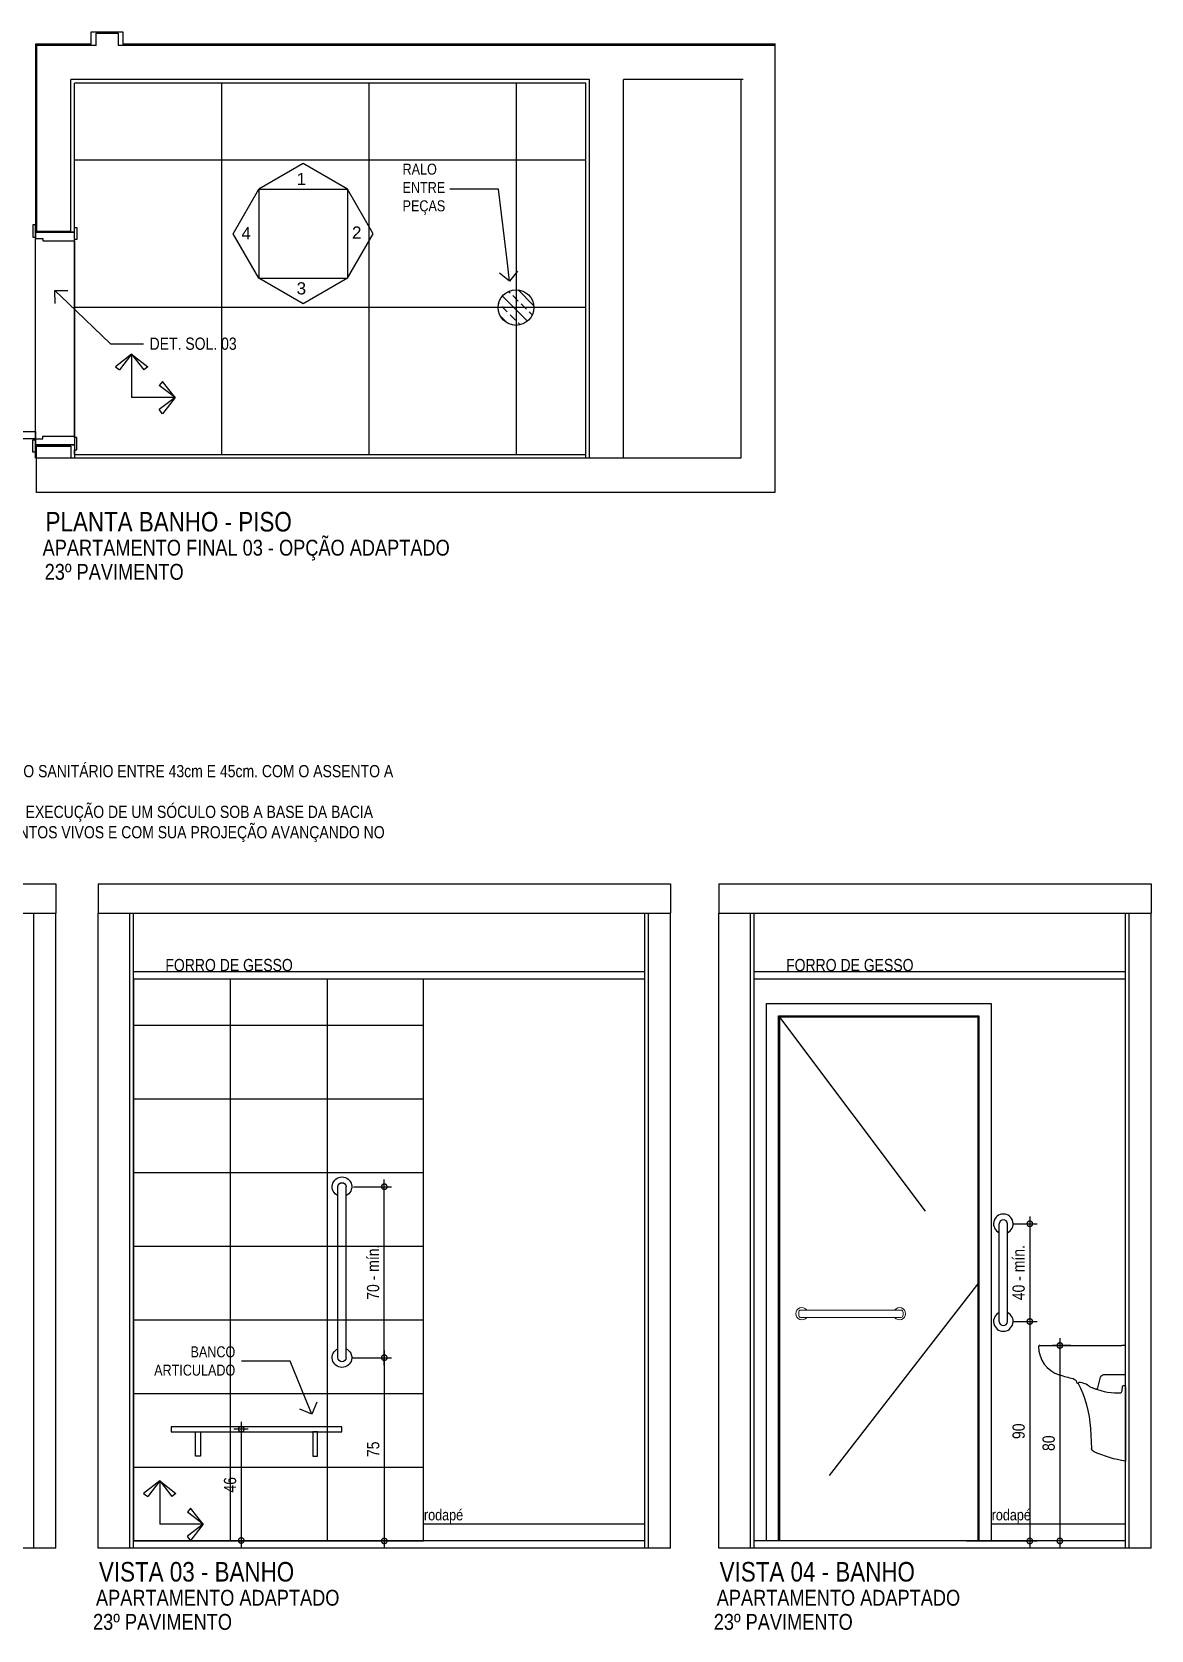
# Model space of a CAD drawing. Header units: metres. Extents: x 3 to 168, y -142 to 28.
# Drawn here: x 78.77 to 83.35, y -25.16 to -18.62 of the extents above; entities that cross this region are included whole.
import ezdxf
from ezdxf import colors
from ezdxf.entities.mleader import LeaderData, LeaderLine
from ezdxf.math import Vec2, Vec3

# ---------------------------------------------------------------- set-up
doc = ezdxf.new("R2010")
doc.units = ezdxf.units.M
doc.linetypes.add('DASHEDX2', pattern=[1.5, 1, -0.5])
for name, color, linetype in [('ARQ-ALV', 4, 'Continuous'), ('ARQ-ALV ACAB', 4, 'Continuous'), ('ARQ-ALV OSSO', 5, 'Continuous'), ('ARQ-AUX1', 1, 'Continuous'), ('ARQ-AUX2', 2, 'Continuous'), ('ARQ-CAX', 1, 'Continuous'), ('ARQ-CAX @ 1', 1, 'Continuous'), ('ARQ-CERÂMICA', 7, 'Continuous'), ('ARQ-DIM', 2, 'Continuous'), ('ARQ-HID', 2, 'Continuous'), ('ARQ-PRJ', 7, 'DASHEDX2'), ('ARQ-SIM', 1, 'Continuous'), ('ARQ-TXT', 2, 'Continuous')]:
    doc.layers.add(name, color=color, linetype=linetype)
doc.layers.add('ARQ-POR', color=1, linetype='Continuous', lineweight=20)
doc.styles.add('Adesa', font='ARIALN.TTF')
doc.styles.add('Arial', font='arial.ttf')
doc.dimstyles.new('ADESA 1-0025', dxfattribs={"dimtxt": 0.05, "dimasz": 0.045, "dimexe": 0.03, "dimexo": 0.04, "dimgap": 0.02, "dimtad": 1, "dimtoh": 1, "dimdec": 0, "dimlfac": 100, "dimzin": 4, "dimtxsty": 'Adesa', "dimblk": 'DOTSMALL', "dimcen": 1, "dimdle": 0.03, "dimclrd": 1, "dimclre": 1, "dimclrt": 256, "dimazin": 1, "dimtm": 1e-09, "dimtfac": 1, "dimtdec": 0, "dimtix": 1, "dimtmove": 2, "dimatfit": 0, "dimldrblk": 'DOTSMALL', "dimfxl": 0.8, "dimtvp": 2, "dimtolj": 1, "dimtzin": 0, "dimarcsym": 0})

# ---------------------------------------------------------------- blocks, each defined once
blk = doc.blocks.new('*U587')
for points in [[(-0.045, 0.02), (0.005, 0.02), (0.005, 0.01), (-0.045, 0.01)], [(0.865, 0.02), (0.815, 0.02), (0.815, 0.01), (0.865, 0.01)], [(-0.055, -0.16), (-0.005, -0.16), (-0.005, -0.15), (-0.055, -0.15)], [(0, -0.15), (0, -0.97), (0.03, -0.97), (0.03, -0.15)], [(0.875, -0.16), (0.825, -0.16), (0.825, -0.15), (0.875, -0.15)]]:
    blk.add_lwpolyline(points, close=True)
for points in [[(-0.04, -0.15), (0, -0.15), (0, -0.12), (0.01, -0.12), (0.01, 0.01), (-0.025, 0.01), (-0.025, -0.15)], [(0.86, -0.15), (0.82, -0.15), (0.82, -0.12), (0.81, -0.12), (0.81, 0.01), (0.845, 0.01), (0.845, -0.15)]]:
    blk.add_lwpolyline(points)
at = {"layer": 'ARQ-PRJ'}
blk.add_arc((0.0237, -0.1737), 0.7967, 268.29865, 1.70135, dxfattribs=at)
blk = doc.blocks.new('Seta para pag.piso')
for p, q in [((0, 0.1126), (-0.0418, 0.0796)), ((0, 0.1126), (-0.0312, 0.0715)), ((0, 0.1126), (0, 0)), ((0, 0.1126), (0.0418, 0.0795)), ((0, 0.1126), (0.0312, 0.0715)), ((-0.1126, 0), (-0.0795, 0.0418)), ((-0.0795, 0.0418), (-0.0715, 0.0312)), ((-0.0418, 0.0796), (-0.0312, 0.0715)), ((0.0418, 0.0795), (0.0312, 0.0715)), ((-0.1126, 0), (-0.0715, 0.0312)), ((-0.1126, 0), (0, 0)), ((-0.1126, 0), (-0.0796, -0.0418)), ((-0.1126, 0), (-0.0715, -0.0312)), ((-0.0796, -0.0418), (-0.0715, -0.0312))]:
    blk.add_line(p, q)
blk = doc.blocks.new('VISTA')
at = {"layer": 'ARQ-SIM'}
blk.add_lwpolyline([(-0.00525, -0.00909), (-0.00525, 0.00909), (0, 0)], close=True, dxfattribs=at)
at = {"layer": 'ARQ-SIM', "color": 5, "style": 'Adesa'}
blk.add_attdef('4', (-0.0019, -0.00135), '', height=0.0025, rotation=90, dxfattribs=at)
blk = doc.blocks.new('_Open90')
at = {"color": 0, "linetype": 'ByBlock', "lineweight": -2}
for p, q in [((0, 0), (-1, 0)), ((-0.5, 0.5), (0, 0)), ((0, 0), (-0.5, -0.5))]:
    blk.add_line(p, q, dxfattribs=at)
blk = doc.blocks.new('_DotSmall')
at = {"color": 0, "linetype": 'ByBlock', "const_width": 0.5}
blk.add_lwpolyline([(-0.0625, 0, 1), (0.0625, 0, 1)], format="xyb", close=True, dxfattribs=at)
blk = doc.blocks.new('*D632')
at = {"layer": 'ARQ-DIM', "color": 1, "lineweight": -2, "transparency": 16777216}
for p, q in [((80.0828, -23.3449), (80.2385, -23.3449)), ((80.2085, -24.0749), (80.2085, -23.3149)), ((80.0828, -24.0449), (80.2385, -24.0449))]:
    blk.add_line(p, q, dxfattribs=at)
at = {"layer": 'Defpoints', "color": 0, "transparency": 16777216}
for p in [(80.0428, -23.3449), (80.2085, -23.3449), (80.0428, -24.0449)]:
    blk.add_point(p, dxfattribs=at)
at = {"layer": 'ARQ-DIM', "color": 1, "lineweight": -2, "transparency": 16777216, "xscale": 0.045, "yscale": 0.045, "zscale": 0.045}
for p, rotation in [((80.2085, -23.3449), 90), ((80.2085, -24.0449), 270)]:
    blk.add_blockref('_DotSmall', p, dxfattribs=dict(at, rotation=rotation))
at = {"layer": 'ARQ-DIM', "transparency": 16777216, "insert": (80.1629, -23.6949), "char_height": 0.05, "attachment_point": 5, "rotation": 90, "style": 'Adesa'}
blk.add_mtext('\\A1;70 - mín.', dxfattribs=at)
blk = doc.blocks.new('barra2')
for p, q in [((-0.03, 0.0165), (0.67, 0.0165)), ((-0.03, -0.0165), (0.67, -0.0165))]:
    blk.add_line(p, q)
for centre, radius, start, end in [((-0.03, 0), 0.04, 24.36198, 335.63802), ((-0.03, 0), 0.0165, 90, 270), ((0.67, 0), 0.04, 204.36198, 155.63802), ((0.67, 0), 0.0165, 270, 90)]:
    blk.add_arc(centre, radius, start, end)
blk = doc.blocks.new('*D633')
at = {"layer": 'ARQ-DIM', "color": 1, "lineweight": -2, "transparency": 16777216}
for p, q in [((80.079, -24.0449), (80.2385, -24.0449)), ((80.2085, -24.0149), (80.2085, -24.8249)), ((80.079, -24.7949), (80.2385, -24.7949))]:
    blk.add_line(p, q, dxfattribs=at)
at = {"layer": 'Defpoints', "color": 0, "transparency": 16777216}
for p in [(80.039, -24.0449), (80.039, -24.7949), (80.2085, -24.7949)]:
    blk.add_point(p, dxfattribs=at)
at = {"layer": 'ARQ-DIM', "color": 1, "lineweight": -2, "transparency": 16777216, "xscale": 0.045, "yscale": 0.045, "zscale": 0.045}
for p, rotation in [((80.2085, -24.0449), 90), ((80.2085, -24.7949), 270)]:
    blk.add_blockref('_DotSmall', p, dxfattribs=dict(at, rotation=rotation))
at = {"layer": 'ARQ-DIM', "transparency": 16777216, "insert": (80.1631, -24.4199), "char_height": 0.05, "attachment_point": 5, "rotation": 90, "style": 'Adesa'}
blk.add_mtext('\\A1;75', dxfattribs=at)
blk = doc.blocks.new('*D634')
at = {"layer": 'ARQ-DIM', "color": 1, "lineweight": -2, "transparency": 16777216}
for p, q in [((79.6227, -24.3077), (79.6227, -24.8231)), ((79.6516, -24.3377), (79.5927, -24.3377)), ((79.5778, -24.7931), (79.6527, -24.7931))]:
    blk.add_line(p, q, dxfattribs=at)
at = {"layer": 'Defpoints', "color": 0, "transparency": 16777216}
for p in [(79.6916, -24.3377), (79.5378, -24.7931), (79.6227, -24.7931)]:
    blk.add_point(p, dxfattribs=at)
at = {"layer": 'ARQ-DIM', "color": 1, "lineweight": -2, "transparency": 16777216, "xscale": 0.045, "yscale": 0.045, "zscale": 0.045}
for p, rotation in [((79.6227, -24.3377), 90), ((79.6227, -24.7931), 270)]:
    blk.add_blockref('_DotSmall', p, dxfattribs=dict(at, rotation=rotation))
at = {"layer": 'ARQ-DIM', "transparency": 16777216, "insert": (79.5772, -24.5654), "char_height": 0.05, "attachment_point": 5, "rotation": 90, "style": 'Adesa'}
blk.add_mtext('\\A1;46', dxfattribs=at)
blk = doc.blocks.new('*U490')
for points in [[(0, 0), (0, 2.2), (-0.92, 2.2), (-0.92, 0)], [(-0.05, 0), (-0.05, 2.15), (-0.87, 2.15), (-0.87, 0)], [(-0.055, 0), (-0.055, 2.145), (-0.865, 2.145), (-0.865, 0)]]:
    blk.add_lwpolyline(points)
at = {"layer": 'ARQ-PRJ'}
blk.add_lwpolyline([(-0.05, 2.15), (-0.87, 1.0575), (-0.05, 0)], dxfattribs=at)
blk = doc.blocks.new('A$C5FB24879')
for p, q in [((0, 0.2579), (0, 0.4299)), ((0, 0.4299), (0.0144, 0.4299)), ((0, 0.2579), (0, -0.0437)), ((0.1435, 0.0907), (0.1391, 0.0084))]:
    blk.add_line(p, q)
blk.add_lwpolyline([(0.351, 0.4299, -0.439815), (0.3554, 0.426, -0.331931), (0.2709, 0.3099, -0.01466), (0.2144, 0.2942, 0.272731), (0.1998, 0.28, -0.743106), (0.1903, 0.2787, 0.372784), (0.1868, 0.2804, -0.001465), (0.1839, 0.2795, -0.012311), (0.1601, 0.2734, -0.169504), (0.1191, 0.2529, -0.348371), (0.1136, 0.257), (0.1022, 0.2997, 0.339603), (0.0877, 0.3108), (0, 0.3108)], format="xyb")
blk.add_lwpolyline([(0.3515, 0.4299), (0.0145, 0.4299)])
at = {"ltscale": 0.041515}
blk.add_lwpolyline([(0.1413, 0.2594, -0.10405), (0.0305, 0.236), (0.0222, 0.236, -0.385314), (0.0132, 0.2441), (0.0114, 0.2624, 0.385314), (0.0074, 0.266), (0.003, 0.266, 0.414214), (0, 0.263)], format="xyb", dxfattribs=at)
for centre, radius, start, end in [((0.5931, 0.0669), 0.4502, 152.11423, 176.97564), ((0.1241, 0.0092), 0.015, 285.44377, 356.97588), ((-0.0786, 0.4503), 0.5003, 279.03956, 294.36913)]:
    blk.add_arc(centre, radius, start, end)
blk = doc.blocks.new('*D635')
at = {"layer": 'ARQ-DIM', "color": 1, "lineweight": -2, "transparency": 16777216}
for p, q in [((83.0204, -23.9949), (82.9449, -23.9949)), ((82.9749, -23.9649), (82.9749, -24.8249)), ((83.0204, -24.7949), (82.9449, -24.7949))]:
    blk.add_line(p, q, dxfattribs=at)
at = {"layer": 'Defpoints', "color": 0, "transparency": 16777216}
for p in [(83.0604, -23.9949), (82.9749, -24.7949), (83.0604, -24.7949)]:
    blk.add_point(p, dxfattribs=at)
at = {"layer": 'ARQ-DIM', "color": 1, "lineweight": -2, "transparency": 16777216, "xscale": 0.045, "yscale": 0.045, "zscale": 0.045}
for p, rotation in [((82.9749, -23.9949), 90), ((82.9749, -24.7949), 270)]:
    blk.add_blockref('_DotSmall', p, dxfattribs=dict(at, rotation=rotation))
at = {"layer": 'ARQ-DIM', "transparency": 16777216, "insert": (82.9294, -24.3949), "char_height": 0.05, "attachment_point": 5, "rotation": 90, "style": 'Adesa'}
blk.add_mtext('\\A1;80', dxfattribs=at)
blk = doc.blocks.new('*U275')
for p, q in [((-0.03, 0.0165), (0.37, 0.0165)), ((-0.03, -0.0165), (0.37, -0.0165))]:
    blk.add_line(p, q)
for centre, radius, start, end in [((-0.03, 0), 0.04, 24.36198, 335.63802), ((-0.03, 0), 0.0165, 90, 270), ((0.37, 0), 0.04, 204.36198, 155.63802), ((0.37, 0), 0.0165, 270, 90)]:
    blk.add_arc(centre, radius, start, end)
blk = doc.blocks.new('*D636')
at = {"layer": 'ARQ-DIM', "color": 1, "lineweight": -2, "transparency": 16777216}
for p, q in [((82.8519, -23.8667), (82.8519, -24.8252)), ((82.7835, -23.8967), (82.8819, -23.8967)), ((82.5922, -24.7952), (82.8819, -24.7952))]:
    blk.add_line(p, q, dxfattribs=at)
at = {"layer": 'Defpoints', "color": 0, "transparency": 16777216}
for p in [(82.7435, -23.8967, -0.0002), (82.5522, -24.7952, -0.0001), (82.8519, -24.7952)]:
    blk.add_point(p, dxfattribs=at)
at = {"layer": 'ARQ-DIM', "color": 1, "lineweight": -2, "transparency": 16777216, "xscale": 0.045, "yscale": 0.045, "zscale": 0.045}
for p, rotation in [((82.8519, -23.8967), 90), ((82.8519, -24.7952), 270)]:
    blk.add_blockref('_DotSmall', p, dxfattribs=dict(at, rotation=rotation))
at = {"layer": 'ARQ-DIM', "transparency": 16777216, "insert": (82.8063, -24.3459), "char_height": 0.05, "attachment_point": 5, "rotation": 90, "style": 'Adesa'}
blk.add_mtext('\\A1;90', dxfattribs=at)
blk = doc.blocks.new('*D637')
at = {"layer": 'ARQ-DIM', "color": 1, "lineweight": -2, "transparency": 16777216}
for p, q in [((82.8519, -23.4667), (82.8519, -23.9267)), ((82.7835, -23.4967), (82.8819, -23.4967)), ((82.787, -23.8967), (82.8819, -23.8967))]:
    blk.add_line(p, q, dxfattribs=at)
at = {"layer": 'Defpoints', "color": 0, "transparency": 16777216}
for p in [(82.7435, -23.4967, -0.0002), (82.747, -23.8967, -0.0001), (82.8519, -23.8967)]:
    blk.add_point(p, dxfattribs=at)
at = {"layer": 'ARQ-DIM', "color": 1, "lineweight": -2, "transparency": 16777216, "xscale": 0.045, "yscale": 0.045, "zscale": 0.045}
for p, rotation in [((82.8519, -23.4967), 90), ((82.8519, -23.8967), 270)]:
    blk.add_blockref('_DotSmall', p, dxfattribs=dict(at, rotation=rotation))
at = {"layer": 'ARQ-DIM', "transparency": 16777216, "insert": (82.8063, -23.6967), "char_height": 0.05, "attachment_point": 5, "rotation": 90, "style": 'Adesa'}
blk.add_mtext('\\A1;40 - mín.', dxfattribs=at)
blk = doc.blocks.new('PL RALO')
at = {"layer": 'ARQ-AUX2'}
h = blk.add_hatch(dxfattribs=at)
h.set_pattern_fill('BRASS', color=8, scale=0.01, angle=315)
h.set_pattern_definition([(315, (-278.116365, 1040.018154), (0.0449012806, 0.0449012806), []), (315, (-278.093914, 1040.040605), (0.0449012806, 0.0449012806), [0.03175, -0.015875])])
edge = h.paths.add_edge_path()
edge.add_arc((0, 0), 0.0729, 270, 630)
blk.add_circle((0, 0), 0.0729, dxfattribs=at)
blk = doc.blocks.new('AREAS MOLHADAS')
at = {"layer": 'ARQ-CERÂMICA'}
h = blk.add_hatch(dxfattribs=at)
h.set_pattern_fill('NET', color=256, scale=0.19)
h.set_pattern_definition([(0, (78.93964, -20.3479), (0, 0.60325), []), (90, (78.93964, -20.3479), (-0.60325, 4e-17), [])])
h.paths.add_polyline_path([(81.0333, -18.828), (78.9396, -18.828), (78.9396, -19.4179), (78.9496, -19.4179), (78.9496, -19.4679), (78.9396, -19.4679), (78.9396, -19.4729), (78.9396, -20.2779), (78.9496, -20.2779), (78.9496, -20.3279), (78.9396, -20.3279), (78.9396, -20.3479), (81.0333, -20.3479)])
h = blk.add_hatch(dxfattribs=at)
h.set_pattern_fill('LINE', color=256, scale=0.095)
h.set_pattern_definition([(0, (79.18153, -24.79486), (0, 0.301625), [])])
h.paths.add_polyline_path([(79.1815, -24.7949), (80.3686, -24.7949), (80.3686, -22.4949), (79.1815, -22.4949)])
h = blk.add_hatch(dxfattribs=at)
h.set_pattern_fill('LINE', color=256, scale=0.125, angle=90)
h.set_pattern_definition([(90, (79.18153, -24.79486), (-0.396875, 2e-17), [])])
h.paths.add_polyline_path([(79.1815, -24.7949), (80.3686, -24.7949), (80.3686, -22.4949), (79.1815, -22.4949)])
at = {"layer": 'ARQ-ALV'}
for p, q in [((79.0084, -18.668, 0), (78.7796, -18.668, 0)), ((81.8083, -18.668, 0), (79.1384, -18.668, 0)), ((81.0333, -18.828), (78.9396, -18.828, 0))]:
    blk.add_line(p, q, dxfattribs=at)
at = {"layer": 'ARQ-ALV', "elevation": 0}
blk.add_lwpolyline([(81.0333, -20.3629), (81.0333, -18.828)], dxfattribs=at)
at = {"layer": 'ARQ-ALV ACAB'}
for p, q in [((79.1815, -24.8249, 0), (79.1815, -22.2249, 0)), ((81.2752, -24.8249), (81.2752, -22.2249)), ((81.7234, -24.8249, 0), (81.7234, -22.2249, 0)), ((83.2434, -24.8249, 0), (83.2434, -22.2249, 0)), ((81.2752, -24.7949), (79.1815, -24.7949, 0)), ((83.2434, -24.7949, 0), (81.7234, -24.7949, 0))]:
    blk.add_line(p, q, dxfattribs=at)
at = {"layer": 'ARQ-ALV ACAB', "elevation": 0}
for points in [[(79.0084, -18.668), (79.0084, -18.618), (79.1384, -18.618), (79.1384, -18.668)], [(78.7796, -18.668), (78.7796, -19.4379), (78.9396, -19.4379), (78.9396, -18.828)]]:
    blk.add_lwpolyline(points, dxfattribs=at)
at = {"layer": 'ARQ-ALV ACAB'}
for points in [[(78.7796, -20.3629), (78.7796, -20.3079), (78.9396, -20.3079), (78.9396, -20.3629)], [(78.9396, -20.3479), (81.0333, -20.3479)]]:
    blk.add_lwpolyline(points, dxfattribs=at)
at = {"layer": 'ARQ-ALV OSSO'}
for p, q in [((81.0483, -18.813), (78.9246, -18.813, 0)), ((81.6783, -18.813), (81.1883, -18.813)), ((78.7732, -24.8249, 0), (78.7732, -22.2249, 0)), ((78.8632, -24.8249, 0), (78.8632, -22.2249, 0)), ((79.0366, -24.8249, 0), (79.0366, -22.2249, 0)), ((79.1665, -24.8249, 0), (79.1665, -22.2249, 0)), ((81.2902, -24.8249), (81.2902, -22.2249)), ((81.3802, -24.8249), (81.3802, -22.2249)), ((81.5785, -24.8249, 0), (81.5785, -22.2249, 0)), ((81.7084, -24.8249, 0), (81.7084, -22.2249, 0)), ((83.2584, -24.8249, 0), (83.2584, -22.2249, 0)), ((83.3484, -24.8249, 0), (83.3484, -22.2249, 0)), ((78.8632, -24.8249, 0), (77.0933, -24.8249, 0)), ((81.3802, -24.8249), (79.0366, -24.8249, 0)), ((83.3484, -24.8249, 0), (81.5785, -24.8249, 0))]:
    blk.add_line(p, q, dxfattribs=at)
at = {"layer": 'ARQ-ALV OSSO', "elevation": 0}
for points in [[(79.0284, -18.673), (79.0284, -18.623), (79.1184, -18.623), (79.1184, -18.673)], [(79.0284, -18.673), (78.7846, -18.673), (78.7846, -19.4329), (78.9246, -19.4329), (78.9246, -18.813)], [(81.8083, -18.673), (79.1184, -18.673)], [(81.0483, -20.3629), (81.0483, -18.813)], [(81.1883, -20.3629), (81.1883, -18.813)]]:
    blk.add_lwpolyline(points, dxfattribs=at)
at = {"layer": 'ARQ-ALV OSSO'}
for points in [[(81.8083, -18.6651), (81.8083, -20.5029), (78.7846, -20.5029)], [(81.6683, -18.813), (81.6683, -20.3629), (78.7846, -20.3629)], [(78.7846, -20.5029), (78.7846, -20.3129), (78.9246, -20.3129), (78.9246, -20.3629)]]:
    blk.add_lwpolyline(points, dxfattribs=at)
at = {"layer": 'ARQ-AUX1'}
for p, q in [((81.2752, -22.4649), (79.1815, -22.4649, 0)), ((81.2752, -22.4949), (79.1815, -22.4949, 0)), ((83.2434, -22.4649, 0), (81.7234, -22.4649, 0)), ((83.2434, -22.4949, 0), (81.7234, -22.4949, 0))]:
    blk.add_line(p, q, dxfattribs=at)
at = {"layer": 'ARQ-AUX1', "elevation": 0}
for points in [[(78.7796, -20.2829), (78.7796, -19.4629)], [(78.9396, -19.4729), (78.9396, -20.2729)]]:
    blk.add_lwpolyline(points, dxfattribs=at)
at = {"layer": 'ARQ-AUX2'}
for p, q in [((77.0933, -22.1049, 0), (78.8632, -22.1049, 0)), ((79.0366, -22.1049, 0), (81.3802, -22.1049)), ((81.5785, -22.1049, 0), (83.3484, -22.1049, 0)), ((77.0933, -22.2249, 0), (78.8632, -22.2249, 0)), ((79.0366, -22.2249, 0), (81.3802, -22.2249)), ((81.5785, -22.2249, 0), (83.3484, -22.2249, 0))]:
    blk.add_line(p, q, dxfattribs=at)
at = {"layer": 'ARQ-AUX2', "elevation": 0}
for points in [[(78.8632, -22.1049), (78.8632, -22.2249)], [(79.0366, -22.1049), (79.0366, -22.2249)], [(81.5785, -22.1049), (81.5785, -22.2249)], [(83.3484, -22.1049), (83.3484, -22.2249)]]:
    blk.add_lwpolyline(points, dxfattribs=at)
at = {"layer": 'ARQ-AUX2'}
blk.add_lwpolyline([(81.3802, -22.1049), (81.3802, -22.2249)], dxfattribs=at)
at = {"layer": 'ARQ-CERÂMICA'}
for p, q in [((80.3686, -24.7249, 0), (81.2752, -24.7249, 0)), ((82.6934, -24.7249, 0), (83.2434, -24.7249, 0))]:
    blk.add_line(p, q, dxfattribs=at)
at = {"layer": 'ARQ-CERÂMICA', "elevation": 0}
blk.add_lwpolyline([(79.1815, -24.7949), (80.3686, -24.7949), (80.3686, -22.4949), (79.1815, -22.4949)], close=True, dxfattribs=at)
at = {"layer": 'ARQ-HID', "elevation": 0}
for points in [[(80.0353, -24.3277), (79.3353, -24.3277), (79.3353, -24.3477), (80.0353, -24.3477)], [(79.4353, -24.3477), (79.4553, -24.3477), (79.4553, -24.4477), (79.4353, -24.4477)], [(79.9353, -24.3477), (79.9153, -24.3477), (79.9153, -24.4477), (79.9353, -24.4477)]]:
    blk.add_lwpolyline(points, close=True, dxfattribs=at)
at = {"layer": 'ARQ-POR'}
for p, q in [((81.9057, -23.8599, 0), (81.9057, -23.8699, 0)), ((82.3234, -23.8499, 0), (81.9134, -23.8499, 0)), ((82.3334, -23.8699, 0), (82.3334, -23.8599, 0)), ((81.9134, -23.8799, 0), (82.3234, -23.8799, 0))]:
    blk.add_line(p, q, dxfattribs=at)
for centre, radius, start, end in [((81.9184, -23.8648, 0), 0.025, 36.87944, 323.08918), ((81.9138, -23.8581, 0), 0.00827, 92.59013, 192.12889), ((81.9138, -23.8716, 0), 0.00827, 167.87111, 267.40987), ((82.3184, -23.8648, 0), 0.025, 216.91082, 143.12056), ((82.3234, -23.8599, 0), 0.01, 0, 90), ((82.3234, -23.8699, 0), 0.01, 270, 360)]:
    blk.add_arc(centre, radius, start, end, dxfattribs=at)
at = {"layer": 'ARQ-CAX', "xscale": -1}
blk.add_blockref('*U490', (81.7734, -24.7949, 0), dxfattribs=at)
at = {"layer": 'ARQ-CAX @ 1', "xscale": -1, "rotation": 270}
blk.add_blockref('*U587', (78.9296, -20.2829, 0), dxfattribs=at)
at = {"layer": 'ARQ-CERÂMICA'}
blk.add_blockref('PL RALO', (80.7478, -19.7461), dxfattribs=at)
at = {"layer": 'ARQ-CERÂMICA', "xscale": 1.58230973583663, "yscale": 1.58230973583663, "zscale": 1.58230973583663, "rotation": 270}
for p in [(79.174, -20.1147), (79.2893, -24.7266)]:
    blk.add_blockref('Seta para pag.piso', p, dxfattribs=at)
at = {"layer": 'ARQ-HID', "xscale": -1, "rotation": 270}
blk.add_blockref('barra2', (80.0353, -24.0149, 0), dxfattribs=at)
at = {"layer": 'ARQ-HID', "rotation": 90.00000000000001}
blk.add_blockref('*U275', (82.7435, -23.8667, -0.0001), dxfattribs=at)
at = {"layer": 'ARQ-HID', "xscale": -1}
blk.add_blockref('A$C5FB24879', (83.2434, -24.4248, 0), dxfattribs=at)
at = {"layer": 'ARQ-SIM', "ltscale": 0.03}
ref = blk.add_blockref('VISTA', (79.8766, -19.1568, 0), dxfattribs=dict(at, xscale=-20.00000000011565, yscale=20.00000000011565, zscale=20.00000000011565, rotation=270))
ref.add_attrib('4', '1', (79.8496, -19.2448, 0), dxfattribs={"color": 3, "height": 0.05, "style": 'Arial'})
ref = blk.add_blockref('VISTA', (79.5897, -19.4437, 0), dxfattribs=dict(at, xscale=20.00000000011565, yscale=20.00000000011565, zscale=20.00000000011565, rotation=180))
ref.add_attrib('4', '4', (79.6237, -19.4666, 0), dxfattribs={"color": 3, "height": 0.05, "style": 'Arial'})
ref = blk.add_blockref('VISTA', (80.1634, -19.4437, 0), dxfattribs=dict(at, xscale=-20.00000000011565, yscale=20.00000000011565, zscale=20.00000000011565, rotation=180))
ref.add_attrib('4', '2', (80.0762, -19.4643, 0), dxfattribs={"color": 3, "height": 0.05, "style": 'Arial'})
ref = blk.add_blockref('VISTA', (79.8766, -19.7305, 0), dxfattribs=dict(at, xscale=20.00000000011565, yscale=20.00000000011565, zscale=20.00000000011565, rotation=270))
ref.add_attrib('4', '3', (79.8496, -19.6926, 0), dxfattribs={"color": 3, "height": 0.05, "style": 'Arial'})
at = {"layer": 'ARQ-TXT', "ltscale": 0.5, "style": 'Adesa'}
for s, p in [('PLANTA BANHO - PISO', (78.8215, -20.6628, -108.9697)), ('VISTA 03 - BANHO', (79.04, -24.9612, 0)), ('VISTA 04 - BANHO', (81.5819, -24.9612, 0))]:
    blk.add_text(s, height=0.08, dxfattribs=at).set_placement(p)
at = {"layer": 'ARQ-TXT', "style": 'Adesa'}
for s, height, p in [('APARTAMENTO FINAL 03 - OPÇÃO ADAPTADO', 0.065, (78.8094, -20.7616)), ('23º PAVIMENTO', 0.065, (78.8178, -20.8604, 108.9697)), ('FORRO DE GESSO', 0.05, (79.312, -22.4626, 108.9697)), ('FORRO DE GESSO', 0.05, (81.8539, -22.4626, 108.9697)), ('rodapé', 0.045, (80.3709, -24.7108, 108.9697)), ('rodapé', 0.045, (82.6957, -24.7108, 108.9697)), ('APARTAMENTO ADAPTADO ', 0.065, (79.0279, -25.06, 108.9697)), ('APARTAMENTO ADAPTADO ', 0.065, (81.5698, -25.06, 108.9697)), ('23º PAVIMENTO', 0.065, (79.0158, -25.1588, 217.9394)), ('23º PAVIMENTO', 0.065, (81.5577, -25.1588, 217.9394))]:
    blk.add_text(s, height=height, dxfattribs=at).set_placement(p)
at = {"layer": 'ARQ-DIM'}
for base, p1, p2, picture, middle in [((80.2085, -23.3449, 0), (80.0428, -24.0449, 0), (80.0428, -23.3449, 0), '*D632', (80.1629, -23.6949, 0)), ((82.8519, -23.8967, 0.0001), (82.7435, -23.4967, -0.0001), (82.747, -23.8967, 0), '*D637', (82.8063, -23.6967, 0.0001))]:
    dim = blk.add_linear_dim(base=base, p1=p1, p2=p2, angle=90, text='<> - mín.', dimstyle='ADESA 1-0025', dxfattribs=at)
    dim.commit()
    dim.dimension.update_dxf_attribs({"geometry": picture, "text_midpoint": middle})
for base, p1, p2, picture, middle in [((82.8519, -24.7952, 0.0001), (82.7435, -23.8967, -0.0001), (82.5522, -24.7952, 0), '*D636', (82.8063, -24.3459, 0.0001)), ((82.9749, -24.7949, 0), (83.0604, -23.9949, 0), (83.0604, -24.7949, 0), '*D635', (82.9294, -24.3949, 0)), ((80.2085, -24.7949, 0), (80.039, -24.0449, 0), (80.039, -24.7949, 0), '*D633', (80.1631, -24.4199, 0))]:
    dim = blk.add_linear_dim(base=base, p1=p1, p2=p2, angle=90, dimstyle='ADESA 1-0025', dxfattribs=at)
    dim.commit()
    dim.dimension.update_dxf_attribs({"geometry": picture, "text_midpoint": middle})
dim = blk.add_linear_dim(base=(79.6227, -24.7931, 0), p1=(79.6916, -24.3377, 0), p2=(79.5378, -24.7931, 0), angle=90, dimstyle='ADESA 1-0025', override={"dimtxsty": 'Adesa'}, dxfattribs=at)
dim.commit()
dim.dimension.update_dxf_attribs({"geometry": '*D634', "text_midpoint": (79.5772, -24.5654, 0)})
at = {"layer": 'ARQ-SIM'}
ml = blk.add_multileader_mtext('Standard', dxfattribs=at)
ml.set_content('RALO ENTRE PEÇAS', color=2, style='Adesa')
ml.set_leader_properties(color=256)
ml.set_arrow_properties(name='OPEN90')
ml.build(insert=Vec2(0, 0))
ml.multileader.update_dxf_attribs({"text_left_attachment_type": 2, "text_right_attachment_type": 2, "dogleg_length": 0.2, "arrow_head_size": 0.075})
ctx = ml.context
ctx.base_point, ctx.char_height, ctx.arrow_head_size, ctx.landing_gap_size, ctx.plane_origin = Vec3(80.2584, -19.2618), 0.045, 0.075, 0.025, Vec3(80.849, -19.8298)
ctx.left_attachment, ctx.right_attachment = 2, 2
notes = []
notes.append((ctx, [(1, (1, 1, 0), (80.6765, -19.2618), (-1, 0), 0.2, [(0, [(80.7215, -19.6385)], 0, [])])]))
ctx.mtext.insert, ctx.mtext.width, ctx.mtext.flow_direction = Vec3(80.2834, -19.1571), 0.142536, 5
ml = blk.add_multileader_mtext('Standard', dxfattribs=at)
ml.set_content('DET. SOL. 03', color=2, style='Adesa')
ml.set_leader_properties(color=256)
ml.set_arrow_properties(name='OPEN90')
ml.build(insert=Vec2(0, 0))
ml.multileader.update_dxf_attribs({"text_left_attachment_type": 2, "text_right_attachment_type": 2, "dogleg_length": 0.2, "arrow_head_size": 0.075})
ctx = ml.context
ctx.base_point, ctx.char_height, ctx.arrow_head_size, ctx.landing_gap_size, ctx.plane_origin = Vec3(79.2225, -19.8949), 0.05, 0.075, 0.025, Vec3(78.7893, -20.1949)
ctx.left_attachment, ctx.right_attachment = 2, 2
notes.append((ctx, [(0, (1, 1, 0), (79.0868, -19.8949), (1, 0), 0.1358, [(0, [(78.8595, -19.6768)], 0, [])])]))
ctx.mtext.insert, ctx.mtext.flow_direction = Vec3(79.2475, -19.869), 5
ml = blk.add_multileader_mtext('Standard', dxfattribs=at)
ml.set_content('CONFORME NBR 9050, ALTURA DO VASO SANITÁRIO ENTRE 43cm E 45cm. COM O ASSENTO A ALTURA NO MÁXIMO 46cm.\\PESSA ALTURA PODE SER OBTIDA PELA EXECUÇÃO DE UM SÓCULO SOB A BASE DA BACIA COM CAIXA ACOPLADA, ISENTO DE CANTOS VIVOS E COM SUA PROJEÇÃO AVANÇANDO NO MÁXIMO 5cm.', color=2, style='Adesa')
ml.set_leader_properties(color=256)
ml.set_arrow_properties(name='OPEN90')
ml.build(insert=Vec2(0, 0))
ml.multileader.update_dxf_attribs({"text_left_attachment_type": 2, "text_right_attachment_type": 2, "dogleg_length": 0.2, "arrow_head_size": 0.075})
ctx = ml.context
ctx.base_point, ctx.char_height, ctx.arrow_head_size, ctx.landing_gap_size, ctx.plane_origin = Vec3(77.6011, -21.8425, 0.0001), 0.05, 0.075, 0.025, Vec3(77.2271, -22.2108, 0.0001)
ctx.left_attachment, ctx.right_attachment = 2, 2
notes.append((ctx, [(0, (1, 1, 0), (77.5236, -21.8425, 0.0001), (1, 0), 0.0775, [(0, [(77.4554, -23.8977, 0.0001)], 0, [])])]))
ctx.mtext.insert, ctx.mtext.width, ctx.mtext.flow_direction = Vec3(77.6261, -21.6188, 0.0001), 2.666699, 5
ml = blk.add_multileader_mtext('Standard', dxfattribs=at)
ml.set_content('BANCO ARTICULADO', color=2, style='Adesa')
ml.set_leader_properties(color=256)
ml.set_arrow_properties(name='OPEN90')
ml.build(insert=Vec2(0, 0))
ml.multileader.update_dxf_attribs({"text_left_attachment_type": 2, "text_right_attachment_type": 2, "dogleg_length": 0.2, "arrow_head_size": 0.075})
ctx = ml.context
ctx.base_point, ctx.char_height, ctx.arrow_head_size, ctx.landing_gap_size, ctx.plane_origin = Vec3(79.2433, -24.0595, 0), 0.045, 0.075, 0.025, Vec3(79.9628, -24.0576, 0)
ctx.left_attachment, ctx.right_attachment, ctx.text_align_type = 2, 2, 2
notes.append((ctx, [(0, (1, 1, 0), (79.8233, -24.0595, 0), (-1, 0), 0.2, [(0, [(79.9112, -24.2763, 0)], 0, [])])]))
ctx.mtext.insert, ctx.mtext.width, ctx.mtext.alignment, ctx.mtext.flow_direction = Vec3(79.5983, -23.9983, 0), 0.118262, 3, 5
for ctx, leaders in notes:
    for number, flags, end, landing, length, lines in leaders:
        leader = LeaderData()
        leader.index, (leader.has_last_leader_line, leader.has_dogleg_vector, leader.attachment_direction) = number, flags
        leader.last_leader_point, leader.dogleg_vector, leader.dogleg_length = Vec3(end), Vec3(landing), length
        for number, points, colour, breaks in lines:
            line = LeaderLine()
            line.index, line.vertices, line.color, line.breaks = number, Vec3.list(points), colors.encode_raw_color(colour), breaks
            leader.lines.append(line)
        ctx.leaders.append(leader)

msp = doc.modelspace()

# ---------------------------------------------------------------- block references
msp.add_blockref('AREAS MOLHADAS', (0, 0))

doc.saveas('drawing.dxf')
